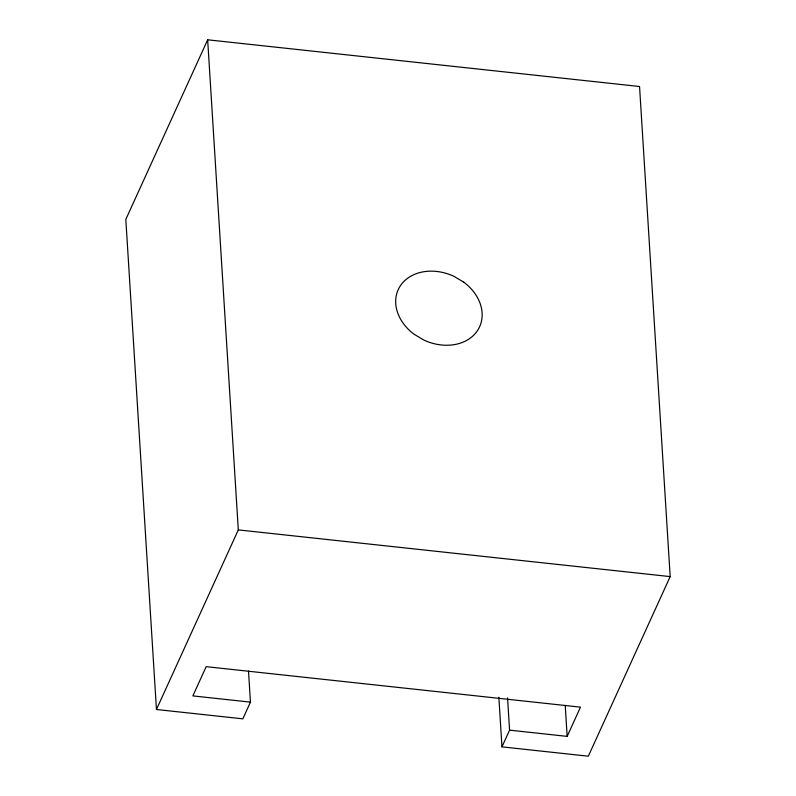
<?xml version="1.0" encoding="UTF-8"?>
<svg xmlns="http://www.w3.org/2000/svg" width="796" height="796" viewBox="0 0 796 796"><rect width="100%" height="100%" fill="white"/><g stroke="black" fill="none" stroke-linecap="round" stroke-linejoin="round"><path stroke-width="1.19" d="M498.863 697.226L501.958 746.857L588.334 756.2L670.182 576.602L639.546 86.505L207.666 39.8L125.818 219.398L156.454 709.495L242.83 718.838L250.451 702.132L248.511 671.108M156.454 709.495L238.303 529.897L207.666 39.8M501.958 746.857L509.579 730.151L507.559 697.893M509.579 730.151L567.16 736.38L580.483 707.147L206.184 666.66L192.861 695.903L250.451 702.132M238.303 529.897L670.182 576.602M565.22 705.365L567.16 736.38M463.779 282.172L453.78 276.232A44.735 35.253 24.5 0 0 400.587 285.456A44.735 35.253 24.5 0 0 414.069 334.23L424.069 340.171A44.735 35.253 24.5 0 0 477.252 330.947A44.735 35.253 24.5 0 0 463.779 282.172"/></g></svg>
